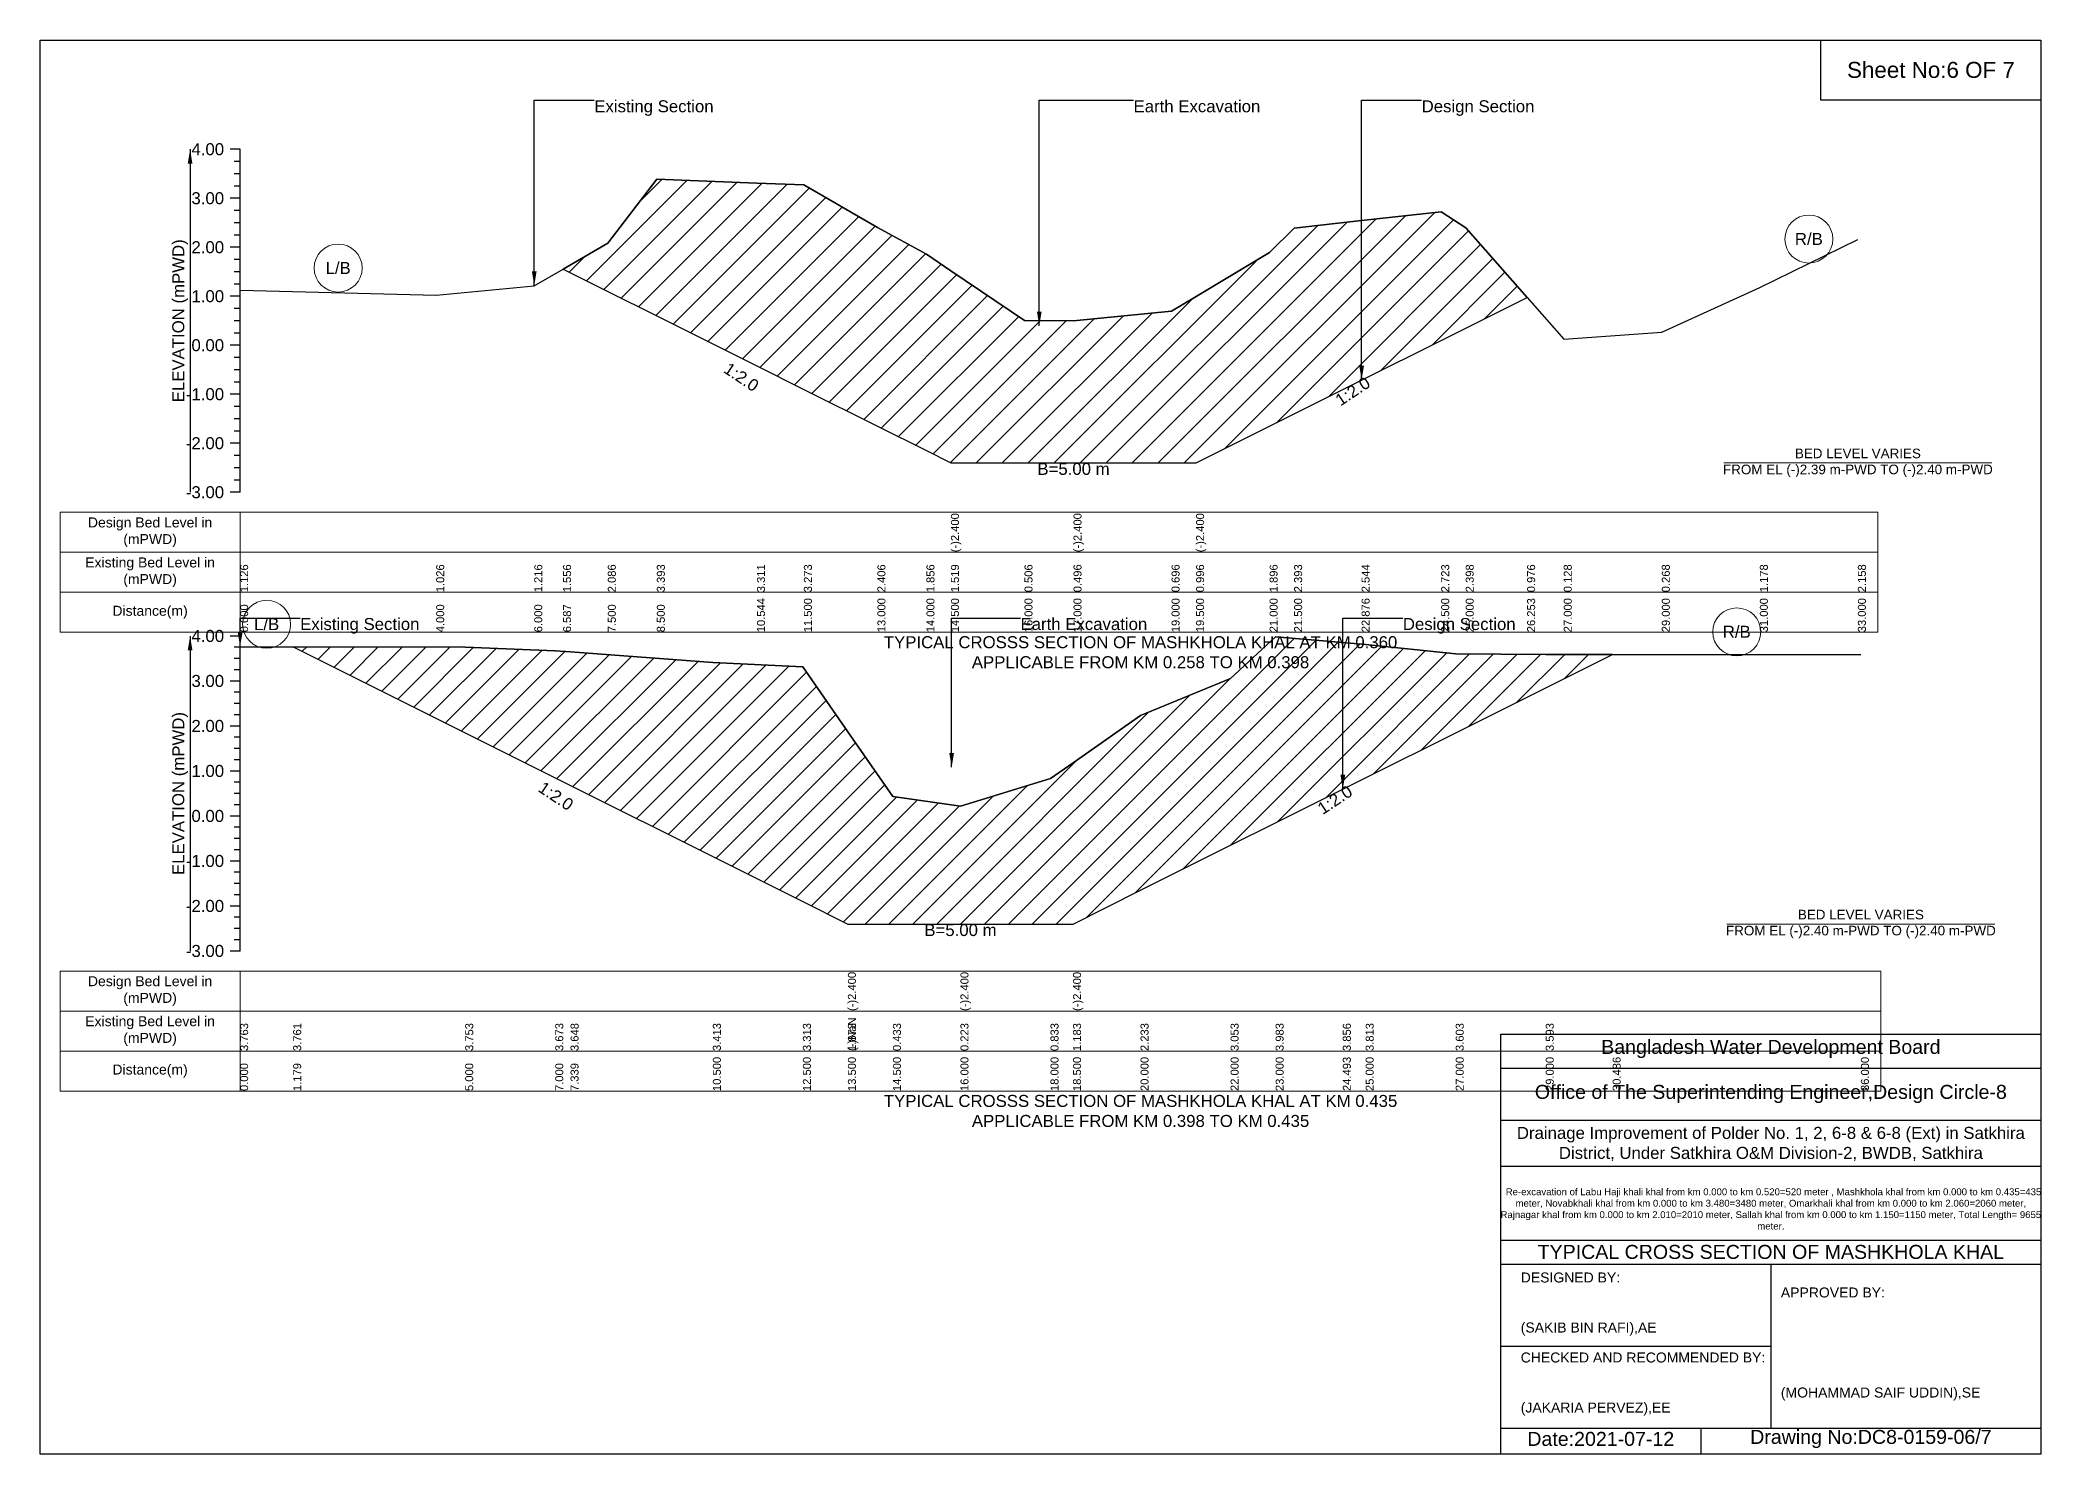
# Model space of a CAD drawing. Header units: inches. Extents: x 91000 to 648000, y -5656 to 141.
# Drawn here: x 230000 to 238000, y -5656 to 0 of the extents above; entities that cross this region are included whole.
import ezdxf

# ---------------------------------------------------------------- set-up
doc = ezdxf.new("R2010")
doc.units = ezdxf.units.IN
doc.header["$LTSCALE"] = 7
doc.header["$MEASUREMENT"] = 0
for name, color, linetype, lineweight in [('Cross section Data Border', 7, 'Continuous', 9), ('Cross Section Labels', 7, 'Continuous', 9), ('Existing_Bed_Level for Xsection', 7, 'Continuous', 25)]:
    doc.layers.add(name, color=color, linetype=linetype, lineweight=lineweight)
doc.styles.get("Standard").update_dxf_attribs({"font": 'arial.ttf'})
doc.dimstyles.get("Standard").update_dxf_attribs({"dimtxt": 0.18, "dimasz": 0.18, "dimexe": 0.18, "dimexo": 0.0625, "dimgap": 0.09, "dimtad": 0, "dimtih": 1, "dimtoh": 1, "dimdec": 4, "dimzin": 0, "dimdsep": 46, "dimtxsty": 'Standard', "dimcen": 0.09, "dimadec": 0, "dimazin": 0, "dimtfac": 1, "dimtdec": 4, "dimtofl": 0, "dimtmove": 0, "dimatfit": 3, "dimfxl": 0, "dimtolj": 1, "dimtzin": 0, "dimarcsym": 0})

msp = doc.modelspace()

# ---------------------------------------------------------------- hatches: boundary and pattern name
at = {"layer": 'Existing_Bed_Level for Xsection'}
h = msp.add_hatch(dxfattribs=at)
h.set_pattern_fill('ANSI31', color=256, scale=588, style=0)
h.paths.add_polyline_path([(232091.1, -916), (232270, -1005.5), (232466, -1103.5), (232866.5, -1303.8), (233054, -1397.5), (233348, -1544.5), (233544, -1642.5), (233642, -1691.5), (233936, -1691.5), (234132, -1691.5), (234524, -1691.5), (234622, -1691.5), (234916, -1544.5), (235014, -1495.5), (235283.8, -1360.6), (235602, -1201.5), (235700, -1152.5), (235945.5, -1029.7), (235700, -751.1), (235602, -687.4), (235283.8, -722.4), (235014, -752.1), (234916, -849.5), (234622, -1025.9), (234524, -1084.7), (234132, -1123.9), (233936, -1121.9), (233642, -923.5), (233544, -857.3), (233348, -749.5), (233054, -579.6), (232866.5, -572.1), (232466, -556.1), (232270, -812.2)])
h = msp.add_hatch(dxfattribs=at)
h.set_pattern_fill('ANSI31', color=256, scale=540, style=0)
h.paths.add_polyline_path([(231012.2, -2427.2), (231700, -2771.1), (232060, -2951.1), (232121.1, -2981.7), (232690, -3266.1), (233050, -3446.1), (233230, -3536.1), (233410, -3536.1), (233680, -3536.1), (234040, -3536.1), (234130, -3536.1), (234400, -3401.1), (234760, -3221.1), (234940, -3131.1), (235208.7, -2996.8), (235300, -2951.1), (235660, -2771.1), (236020, -2591.1), (236287.5, -2457.4), (236020, -2457.4), (235660, -2455.6), (235300, -2417.8), (235208.7, -2410), (234940, -2387.2), (234760, -2554.6), (234400, -2702.2), (234130, -2891.2), (234040, -2954.2), (233680, -3064), (233410, -3026.2), (233230, -2767), (233050, -2507.8), (232690, -2489.8), (232121.1, -2447.5), (232060, -2443), (231700, -2428.6)])

# ---------------------------------------------------------------- linework, layer by layer
for points in [[(230000, 0), (238000, 0), (238000, -5656), (230000, -5656)], [(237120, 0), (238000, 0), (238000, -240), (237120, -240)]]:
    msp.add_lwpolyline(points, close=True)
for points in [[(235840, -5656), (235840, -3976), (238000, -3976)], [(235840, -4112), (238000, -4112)], [(235840, -4320), (238000, -4320)], [(235840, -4504), (238000, -4504)], [(235840, -4800), (238000, -4800)], [(235840, -4896), (238000, -4896)], [(236920, -4896), (236920, -5552)], [(235840, -5224), (236920, -5224)], [(235840, -5552), (238000, -5552)], [(236640, -5552), (236640, -5656)]]:
    msp.add_lwpolyline(points)
at = {"layer": 'Cross section Data Border'}
for points in [[(230080, -1889.1), (237348, -1889.1), (237348, -2369.1), (230080, -2369.1)], [(230080, -3724.1), (237360, -3724.1), (237360, -4204.1), (230080, -4204.1)]]:
    msp.add_lwpolyline(points, close=True, dxfattribs=at)
for points in [[(230800, -1889.1), (230800, -2369.1)], [(230080, -2049.1), (237348, -2049.1)], [(230080, -2209.1), (237348, -2209.1)], [(230800, -3724.1), (230800, -4204.1)], [(230080, -3884.1), (237360, -3884.1)], [(230080, -4044.1), (237360, -4044.1)]]:
    msp.add_lwpolyline(points, dxfattribs=at)
at = {"layer": 'Cross Section Labels'}
for points in [[(236732.2, -1691.5), (237803.8, -1691.5)], [(236744.2, -3536.1), (237815.8, -3536.1)]]:
    msp.add_lwpolyline(points, dxfattribs=at)
for centre in [(237072, -796.2), (231192, -912.2), (230906.1, -2337), (236783.7, -2367.4)]:
    msp.add_circle(centre, 96, dxfattribs=at)
at = {"layer": 'Existing_Bed_Level for Xsection'}
for points in [[(230800, -437.1), (230760, -437.1)], [(230800, -1809.1), (230800, -1613.1), (230800, -1417.1), (230800, -1221.1), (230800, -1025.1), (230800, -829.1), (230800, -633.1), (230800, -437.1)], [(230800, -486.1), (230776, -486.1)], [(230800, -535.1), (230776, -535.1)], [(230800, -1000.4), (231584, -1020), (231976, -982.8), (232091.1, -916), (232270, -812.2), (232466, -556.1), (232866.5, -572.1), (233054, -579.6), (233348, -749.5), (233544, -857.3), (233642, -923.5), (233642, -923.5), (233936, -1121.9), (234132, -1123.9), (234132, -1123.9), (234524, -1084.7), (234622, -1025.9), (234622, -1025.9), (234916, -849.5), (235014, -752.1), (235283.8, -722.4), (235602, -687.4), (235700, -751.1), (235945.5, -1029.7), (236092, -1196), (236484, -1168.6), (236876, -990.2), (237268, -798.1)], [(230800, -633.1), (230760, -633.1)], [(230800, -584.1), (230776, -584.1)], [(230800, -682.1), (230776, -682.1)], [(230800, -731.1), (230776, -731.1)], [(230800, -780.1), (230776, -780.1)], [(230800, -829.1), (230760, -829.1)], [(230800, -878.1), (230776, -878.1)], [(230800, -927.1), (230776, -927.1)], [(230800, -1025.1), (230760, -1025.1)], [(230800, -976.1), (230776, -976.1)], [(230800, -1074.1), (230776, -1074.1)], [(230800, -1123.1), (230776, -1123.1)], [(230800, -1172.1), (230776, -1172.1)], [(230800, -1221.1), (230760, -1221.1)], [(230800, -1270.1), (230776, -1270.1)], [(230800, -1319.1), (230776, -1319.1)], [(230800, -1417.1), (230760, -1417.1)], [(230800, -1368.1), (230776, -1368.1)], [(230800, -1466.1), (230776, -1466.1)], [(230800, -1515.1), (230776, -1515.1)], [(230800, -1564.1), (230776, -1564.1)], [(230800, -1613.1), (230760, -1613.1)], [(230800, -1662.1), (230776, -1662.1)], [(230800, -1711.1), (230776, -1711.1)], [(230800, -1809.1), (230760, -1809.1)], [(230800, -1760.1), (230776, -1760.1)], [(230800, -2384.1), (230760, -2384.1)], [(230800, -3644.1), (230800, -3464.1), (230800, -3284.1), (230800, -3104.1), (230800, -2924.1), (230800, -2744.1), (230800, -2564.1), (230800, -2384.1)], [(230800, -2426.8), (231012.2, -2427.2), (231700, -2428.6), (232060, -2443), (232121.1, -2447.5), (232690, -2489.8), (233050, -2507.8), (233230, -2767), (233230, -2767), (233410, -3026.2), (233680, -3064), (233680, -3064), (234040, -2954.2), (234130, -2891.2), (234130, -2891.2), (234400, -2702.2), (234760, -2554.6), (234940, -2387.2), (235208.7, -2410), (235300, -2417.8), (235660, -2455.6), (236020, -2457.4), (236287.5, -2457.4), (237280, -2457.4)], [(230800, -2429.1), (230776, -2429.1)], [(230800, -2474.1), (230776, -2474.1)], [(230800, -2519.1), (230776, -2519.1)], [(230800, -2564.1), (230760, -2564.1)], [(230800, -2609.1), (230776, -2609.1)], [(230800, -2654.1), (230776, -2654.1)], [(230800, -2699.1), (230776, -2699.1)], [(230800, -2744.1), (230760, -2744.1)], [(230800, -2789.1), (230776, -2789.1)], [(230800, -2834.1), (230776, -2834.1)], [(230800, -2879.1), (230776, -2879.1)], [(230800, -2924.1), (230760, -2924.1)], [(230800, -2969.1), (230776, -2969.1)], [(230800, -3014.1), (230776, -3014.1)], [(230800, -3104.1), (230760, -3104.1)], [(230800, -3059.1), (230776, -3059.1)], [(230800, -3149.1), (230776, -3149.1)], [(230800, -3194.1), (230776, -3194.1)], [(230800, -3239.1), (230776, -3239.1)], [(230800, -3284.1), (230760, -3284.1)], [(230800, -3329.1), (230776, -3329.1)], [(230800, -3374.1), (230776, -3374.1)], [(230800, -3419.1), (230776, -3419.1)], [(230800, -3464.1), (230760, -3464.1)], [(230800, -3509.1), (230776, -3509.1)], [(230800, -3554.1), (230776, -3554.1)], [(230800, -3599.1), (230776, -3599.1)], [(230800, -3644.1), (230760, -3644.1)]]:
    msp.add_lwpolyline(points, dxfattribs=at)
for points in [[(232091.1, -916), (232270, -1005.5), (232466, -1103.5), (232866.5, -1303.8), (233054, -1397.5), (233348, -1544.5), (233544, -1642.5), (233642, -1691.5), (233642, -1691.5), (233936, -1691.5), (234132, -1691.5), (234132, -1691.5), (234524, -1691.5), (234622, -1691.5), (234622, -1691.5), (234916, -1544.5), (235014, -1495.5), (235283.8, -1360.6), (235602, -1201.5), (235700, -1152.5), (235945.5, -1029.7), (235945.5, -1029.7), (235945.5, -1029.7), (235700, -751.1), (235602, -687.4), (235283.8, -722.4), (235014, -752.1), (234916, -849.5), (234622, -1025.9), (234622, -1025.9), (234524, -1084.7), (234132, -1123.9), (234132, -1123.9), (233936, -1121.9), (233642, -923.5), (233642, -923.5), (233544, -857.3), (233348, -749.5), (233054, -579.6), (232866.5, -572.1), (232466, -556.1), (232270, -812.2)], [(231012.2, -2427.2), (231012.2, -2427.2), (231700, -2771.1), (232060, -2951.1), (232121.1, -2981.7), (232690, -3266.1), (233050, -3446.1), (233230, -3536.1), (233230, -3536.1), (233410, -3536.1), (233680, -3536.1), (233680, -3536.1), (234040, -3536.1), (234130, -3536.1), (234130, -3536.1), (234400, -3401.1), (234760, -3221.1), (234940, -3131.1), (235208.7, -2996.8), (235300, -2951.1), (235660, -2771.1), (236020, -2591.1), (236287.5, -2457.4), (236020, -2457.4), (235660, -2455.6), (235300, -2417.8), (235208.7, -2410), (234940, -2387.2), (234760, -2554.6), (234400, -2702.2), (234130, -2891.2), (234130, -2891.2), (234040, -2954.2), (233680, -3064), (233680, -3064), (233410, -3026.2), (233230, -2767), (233230, -2767), (233050, -2507.8), (232690, -2489.8), (232121.1, -2447.5), (232060, -2443), (231700, -2428.6), (231012.2, -2427.2)]]:
    msp.add_lwpolyline(points, close=True, dxfattribs=at)

# ---------------------------------------------------------------- texts
at = {"attachment_point": 5}
for s, insert, char_height in [('Sheet No:6 OF 7', (237560, -120), 64), ('Bangladesh Water Development Board', (236920, -4036), 56), ('Office of The Superintending Engineer,Design Circle-8', (236920, -4216), 56)]:
    msp.add_mtext(s, dxfattribs=dict(at, insert=insert, char_height=char_height))
for s, insert, char_height, width, attachment_point in [('Drainage Improvement of Polder No. 1, 2, 6-8 & 6-8 (Ext) in Satkhira District, Under Satkhira O&M Division-2, BWDB, Satkhira', (236920, -4416), 48, 2240, 5), ('  Re-excavation of Labu Haji khali khal from km 0.000 to km 0.520=520 meter , Mashkhola khal from km 0.000 to km 0.435=435 meter, Novabkhali khal from km 0.000 to km 3.480=3480 meter, Omarkhali khal from km 0.000 to km 2.060=2060 meter, Rajnagar khal from km 0.000 to km 2.010=2010 meter, Sallah khal from km 0.000 to km 1.150=1150 meter, Total Length= 9655 meter. ', (236920, -4676), 27.4148, 2160, 5), ('TYPICAL CROSS SECTION OF MASHKHOLA KHAL', (236920, -4848), 56, 2240, 5), ('DESIGNED BY:\\P\\P\\P(SAKIB BIN RAFI),AE', (235920, -5056), 40, 1120, 4), ('APPROVED BY:\\P\\P\\P\\P\\P\\P(MOHAMMAD SAIF UDDIN),SE', (236960, -5216), 40, 1120, 4), ('CHECKED AND RECOMMENDED BY:\\P\\P\\P(JAKARIA PERVEZ),EE', (235920, -5376), 40, 1120, 4), ('Date:2021-07-12', (236240, -5596), 56, 1120, 5), ('Drawing No:DC8-0159-06/7', (237320, -5596), 56, 1760, 5)]:
    msp.add_mtext(s, dxfattribs=dict(insert=insert, char_height=char_height, width=width, attachment_point=attachment_point))
at = {"layer": 'Cross section Data Border', "char_height": 40, "width": 640, "attachment_point": 5}
for s, insert in [('Design Bed Level in (mPWD)', (230440, -1969.1)), ('Existing Bed Level in (mPWD)', (230440, -2129.1)), ('Distance(m)', (230440, -2289.1)), ('Design Bed Level in (mPWD)', (230440, -3804.1)), ('Existing Bed Level in (mPWD)', (230440, -3964.1)), ('Distance(m)', (230440, -4124.1))]:
    msp.add_mtext(s, dxfattribs=dict(at, insert=insert))
at = {"layer": 'Cross Section Labels'}
for s, insert, char_height, attachment_point in [('Existing Section', (232216, -241.1), 48, 1), ('Earth Excavation', (234372, -241.1), 48, 1), ('Design Section', (235523.8, -241.1), 48, 1), ('R/B', (237072, -796.2), 48, 5), ('L/B', (231192, -912.2), 48, 5), ('BED LEVEL VARIES \\PFROM EL (-)2.39 m-PWD TO (-)2.40 m-PWD', (237268, -1691.5), 38.4, 5), ('B=5.00 m', (234132, -1691.5), 48, 2), ('L/B', (230906.1, -2337), 48, 5), ('Existing Section', (231040, -2312.1), 48, 1), ('Earth Excavation', (233920, -2312.1), 48, 1), ('Design Section', (235448.7, -2312.1), 48, 1), ('TYPICAL CROSSS SECTION OF MASHKHOLA KHAL AT KM 0.360\\PAPPLICABLE FROM KM 0.258 TO KM 0.398', (234400, -2449.1), 48, 5), ('R/B', (236783.7, -2367.4), 48, 5), ('BED LEVEL VARIES \\PFROM EL (-)2.40 m-PWD TO (-)2.40 m-PWD', (237280, -3536.1), 38.4, 5), ('B=5.00 m', (233680, -3536.1), 48, 2), ('TYPICAL CROSSS SECTION OF MASHKHOLA KHAL AT KM 0.435\\PAPPLICABLE FROM KM 0.398 TO KM 0.435', (234400, -4284.1), 48, 5)]:
    msp.add_mtext(s, dxfattribs=dict(at, insert=insert, char_height=char_height, attachment_point=attachment_point))
at = {"layer": 'Cross Section Labels', "char_height": 48, "attachment_point": 2}
for insert, rotation in [((232817.5, -1328.3), 326.30993), ((235234.8, -1385.1), 33.69007), ((232076.1, -3004.2), 326.30993), ((235163.7, -3019.3), 33.69007)]:
    msp.add_mtext('1:2.0', dxfattribs=dict(at, insert=insert, rotation=rotation))
at = {"layer": 'Existing_Bed_Level for Xsection', "char_height": 48, "attachment_point": 6}
for s, insert in [('4.00', (230736, -437.1)), ('3.00', (230736, -633.1)), ('2.00', (230736, -829.1)), ('1.00', (230736, -1025.1)), ('0.00', (230736, -1221.1)), ('-1.00', (230736, -1417.1)), ('-2.00', (230736, -1613.1)), ('-3.00', (230736, -1809.1)), ('4.00', (230736, -2384.1)), ('3.00', (230736, -2564.1)), ('2.00', (230736, -2744.1)), ('1.00', (230736, -2924.1)), ('0.00', (230736, -3104.1)), ('-1.00', (230736, -3284.1)), ('-2.00', (230736, -3464.1)), ('-3.00', (230736, -3644.1))]:
    msp.add_mtext(s, dxfattribs=dict(at, insert=insert))
at = {"layer": 'Existing_Bed_Level for Xsection', "rotation": 90}
for s, insert, char_height, attachment_point in [('ELEVATION (mPWD)', (230560, -1123.1), 48, 5), ('(-)2.400', (233642, -2049.1), 32, 1), ('(-)2.400', (234132, -2049.1), 32, 1), ('(-)2.400', (234622, -2049.1), 32, 1), ('1.126', (230800, -2209.1), 32, 1), ('1.026', (231584, -2209.1), 32, 1), ('1.216', (231976, -2209.1), 32, 1), ('1.556', (232091.1, -2209.1), 32, 1), ('2.086', (232270, -2209.1), 32, 1), ('3.393', (232466, -2209.1), 32, 1), ('3.311', (232866.5, -2209.1), 32, 1), ('3.273', (233054, -2209.1), 32, 1), ('2.406', (233348, -2209.1), 32, 1), ('1.856', (233544, -2209.1), 32, 1), ('1.519', (233642, -2209.1), 32, 1), ('1.519', (233642, -2209.1), 32, 1), ('1.519', (233642, -2209.1), 32, 1), ('0.506', (233936, -2209.1), 32, 1), ('0.496', (234132, -2209.1), 32, 1), ('0.496', (234132, -2209.1), 32, 1), ('0.496', (234132, -2209.1), 32, 1), ('0.696', (234524, -2209.1), 32, 1), ('0.996', (234622, -2209.1), 32, 1), ('0.996', (234622, -2209.1), 32, 1), ('0.996', (234622, -2209.1), 32, 1), ('1.896', (234916, -2209.1), 32, 1), ('2.393', (235014, -2209.1), 32, 1), ('2.544', (235283.8, -2209.1), 32, 1), ('2.723', (235602, -2209.1), 32, 1), ('2.398', (235700, -2209.1), 32, 1), ('0.976', (235945.5, -2209.1), 32, 1), ('0.128', (236092, -2209.1), 32, 1), ('0.268', (236484, -2209.1), 32, 1), ('1.178', (236876, -2209.1), 32, 1), ('2.158', (237268, -2209.1), 32, 1), ('10.544', (232866.5, -2369.1), 32, 1), ('11.500', (233054, -2369.1), 32, 1), ('13.000', (233348, -2369.1), 32, 1), ('14.000', (233544, -2369.1), 32, 1), ('14.500', (233642, -2369.1), 32, 1), ('14.500', (233642, -2369.1), 32, 1), ('14.500', (233642, -2369.1), 32, 1), ('16.000', (233936, -2369.1), 32, 1), ('17.000', (234132, -2369.1), 32, 1), ('17.000', (234132, -2369.1), 32, 1), ('17.000', (234132, -2369.1), 32, 1), ('19.000', (234524, -2369.1), 32, 1), ('19.500', (234622, -2369.1), 32, 1), ('19.500', (234622, -2369.1), 32, 1), ('19.500', (234622, -2369.1), 32, 1), ('21.000', (234916, -2369.1), 32, 1), ('21.500', (235014, -2369.1), 32, 1), ('22.876', (235283.8, -2369.1), 32, 1), ('24.500', (235602, -2369.1), 32, 1), ('25.000', (235700, -2369.1), 32, 1), ('26.253', (235945.5, -2369.1), 32, 1), ('27.000', (236092, -2369.1), 32, 1), ('29.000', (236484, -2369.1), 32, 1), ('31.000', (236876, -2369.1), 32, 1), ('33.000', (237268, -2369.1), 32, 1), ('0.000', (230800, -2369.1), 32, 1), ('4.000', (231584, -2369.1), 32, 1), ('6.000', (231976, -2369.1), 32, 1), ('6.587', (232091.1, -2369.1), 32, 1), ('7.500', (232270, -2369.1), 32, 1), ('8.500', (232466, -2369.1), 32, 1), ('ELEVATION (mPWD)', (230560, -3014.1), 48, 5), ('(-)2.400', (233230, -3884.1), 32, 1), ('(-)2.400', (233680, -3884.1), 32, 1), ('(-)2.400', (234130, -3884.1), 32, 1), ('(-)NaN', (233230, -4044.1), 32, 1), ('(-)NaN', (233230, -4044.1), 32, 1), ('3.763', (230800, -4044.1), 32, 1), ('3.761', (231012.2, -4044.1), 32, 1), ('3.753', (231700, -4044.1), 32, 1), ('3.673', (232060, -4044.1), 32, 1), ('3.648', (232121.1, -4044.1), 32, 1), ('3.413', (232690, -4044.1), 32, 1), ('3.313', (233050, -4044.1), 32, 1), ('1.873', (233230, -4044.1), 32, 1), ('1.873', (233230, -4044.1), 32, 1), ('0.433', (233410, -4044.1), 32, 1), ('0.223', (233680, -4044.1), 32, 1), ('0.223', (233680, -4044.1), 32, 1), ('0.833', (234040, -4044.1), 32, 1), ('1.183', (234130, -4044.1), 32, 1), ('1.183', (234130, -4044.1), 32, 1), ('1.183', (234130, -4044.1), 32, 1), ('2.233', (234400, -4044.1), 32, 1), ('3.053', (234760, -4044.1), 32, 1), ('3.983', (234940, -4044.1), 32, 1), ('3.856', (235208.7, -4044.1), 32, 1), ('3.813', (235300, -4044.1), 32, 1), ('3.603', (235660, -4044.1), 32, 1), ('3.593', (236020, -4044.1), 32, 1), ('3.593', (236020, -4044.1), 32, 1), ('3.593', (236020, -4044.1), 32, 1), ('10.500', (232690, -4204.1), 32, 1), ('12.500', (233050, -4204.1), 32, 1), ('13.500', (233230, -4204.1), 32, 1), ('13.500', (233230, -4204.1), 32, 1), ('13.500', (233230, -4204.1), 32, 1), ('14.500', (233410, -4204.1), 32, 1), ('16.000', (233680, -4204.1), 32, 1), ('16.000', (233680, -4204.1), 32, 1), ('16.000', (233680, -4204.1), 32, 1), ('18.000', (234040, -4204.1), 32, 1), ('18.500', (234130, -4204.1), 32, 1), ('18.500', (234130, -4204.1), 32, 1), ('18.500', (234130, -4204.1), 32, 1), ('20.000', (234400, -4204.1), 32, 1), ('22.000', (234760, -4204.1), 32, 1), ('23.000', (234940, -4204.1), 32, 1), ('24.493', (235208.7, -4204.1), 32, 1), ('25.000', (235300, -4204.1), 32, 1), ('27.000', (235660, -4204.1), 32, 1), ('29.000', (236020, -4204.1), 32, 1), ('30.486', (236287.5, -4204.1), 32, 1), ('36.000', (237280, -4204.1), 32, 1), ('0.000', (230800, -4204.1), 32, 1), ('1.179', (231012.2, -4204.1), 32, 1), ('5.000', (231700, -4204.1), 32, 1), ('7.000', (232060, -4204.1), 32, 1), ('7.339', (232121.1, -4204.1), 32, 1)]:
    msp.add_mtext(s, dxfattribs=dict(at, insert=insert, char_height=char_height, attachment_point=attachment_point))

# ---------------------------------------------------------------- leaders
at = {"layer": 'Cross Section Labels', "annotation_type": 0, "has_hookline": 1, "hookline_direction": 0}
for points, text_width in [([(231976, -982.8), (231976, -241.1), (232215.9, -241.1)], 467.2), ([(233995.1, -1143.8), (233995.1, -241.1), (234371.9, -241.1)], 497), ([(235283.8, -1360.6), (235283.8, -241.1), (235523.7, -241.1)], 441.2), ([(230800, -2426.8), (230800, -2312.1), (231039.9, -2312.1)], 467.2), ([(233644.8, -2909.3), (233644.8, -2312.1), (233919.9, -2312.1)], 497), ([(235208.7, -2996.8), (235208.7, -2312.1), (235448.6, -2312.1)], 441.2)]:
    msp.add_leader(points, dimstyle='Standard', override={"dimasz": 57.6}, dxfattribs=dict(at, text_width=text_width))
at = {"layer": 'Existing_Bed_Level for Xsection'}
for points in [[(230600, -437.1), (230600, -1809.1)], [(230600, -2384.1), (230600, -3644.1)]]:
    msp.add_leader(points, dimstyle='Standard', override={"dimasz": 57.6}, dxfattribs=at)

doc.saveas('drawing.dxf')
